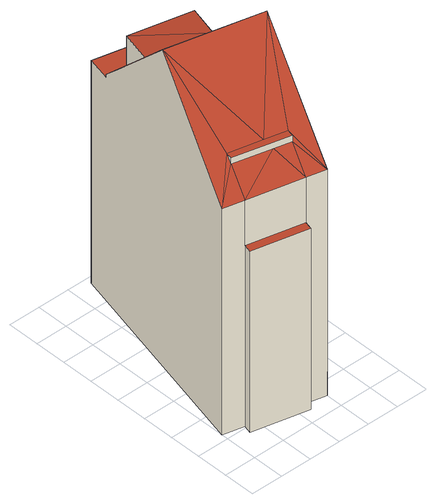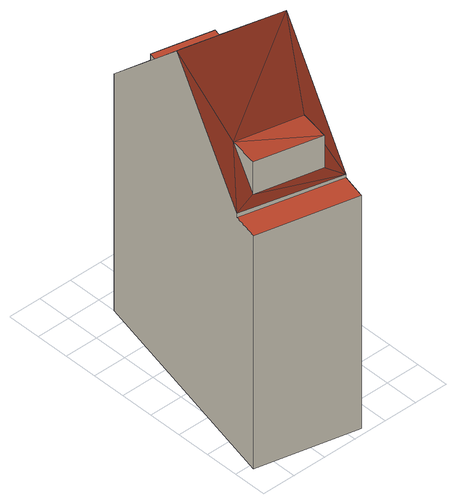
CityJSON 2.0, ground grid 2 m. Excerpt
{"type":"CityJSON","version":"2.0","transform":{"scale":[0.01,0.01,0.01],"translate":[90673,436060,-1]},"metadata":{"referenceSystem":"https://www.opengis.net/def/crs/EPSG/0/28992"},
"CityObjects":{
"building1":{"type":"Building","attributes":{"measuredHeight":20.97,"yearOfConstruction":1929,"LAAGSTE_BOUWLAAG":-1,"AANTAL_BOUWLAGEN":6,"AANTAL_ADRESSEN":2,"WIJK":"Delfshaven","PANDSOORT":"Tussenpand","BUURT":"Nieuwe Westen","HOOGSTE_BOUWLAAG":4},"address":[{"CountryName":"Nederland","LocalityName":"Rotterdam","ThoroughfareNumber":"359-359","ThoroughfareName":"Rochussenstraat","PostalCode":"3023DJ"}],"children":["building1-1","building1-2"],"geometry":[{"type":"Solid","lod":"2","boundaries":[[[[0,1,2]],[[0,3,4,5,6,1]],[[7,5,4]],[[3,0,2,8,7,4]],[[9,10,11]],[[12,13,14]],[[14,10,9,12]],[[13,9,11]],[[13,12,9]],[[15,16,17,18,19,20,21]],[[22,23,24,25]],[[21,26,27,15]],[[28,29,25,30]],[[29,31,32,22,25]],[[28,30,33,18,17]],[[34,24,23,35]],[[36,37,38,39]],[[26,38,37,32,31,40,27]],[[19,36,39,20]],[[30,34,35,33]],[[14,15,27]],[[27,40,11]],[[14,13,15]],[[27,11,10]],[[14,27,10]],[[13,11,40]],[[13,40,16]],[[13,16,15]],[[8,16,40]],[[8,2,16]],[[1,17,2]],[[29,5,31]],[[40,31,7]],[[28,17,1]],[[6,29,28]],[[7,31,5]],[[6,28,1]],[[8,40,7]],[[17,16,2]],[[6,5,29]],[[25,24,34,30]],[[38,26,21,20,39]],[[18,33,35,23,22,32,37,36,19]]]],"semantics":{"surfaces":[{"type":"WallSurface"},{"type":"RoofSurface"},{"type":"GroundSurface"}],"values":[[0,0,0,1,0,0,0,1,1,0,0,0,0,0,0,0,0,0,0,0,1,1,1,1,1,1,1,1,1,1,1,1,1,1,1,1,1,1,1,1,1,1,2]]}}]},
"building1-1":{"type":"BuildingInstallation","parents":["building1"],"geometry":[{"type":"MultiSurface","lod":"2","boundaries":[[[9,10,11]],[[12,13,14]],[[14,10,9,12]],[[13,12,9]],[[13,9,11]]],"semantics":{"surfaces":[{"type":"WallSurface"},{"type":"RoofSurface"}],"values":[0,0,0,1,1]}}]},
"building1-2":{"type":"BuildingInstallation","parents":["building1"],"geometry":[{"type":"MultiSurface","lod":"2","boundaries":[[[0,1,2]],[[0,3,4,5,6,1]],[[7,5,4]],[[3,0,2,8,7,4]]],"semantics":{"surfaces":[{"type":"WallSurface"},{"type":"RoofSurface"}],"values":[0,0,0,1]}}]}
},
"vertices":[
[511,269,1752],[511,269,1710],[521,312,1752],[403,295,1752],[162,351,1752],[162,351,1712],[403,295,1710],[172,392,1752],[380,344,1752],[368,1347,1823],[368,1347,1619],[326,1162,1812],[755,1259,1823],[713,1074,1812],[755,1259,1619],[875,1274,1576],[741,705,2173],[600,106,1574],[600,106,76],[911,1428,76],[911,1428,1551],[875,1274,1551],[132,213,76],[120,162,76],[120,162,1275],[132,213,1275],[287,1413,1551],[287,1413,1571],[479,134,1574],[132,213,1574],[479,134,1275],[2,243,1574],[2,243,76],[479,134,76],[467,82,1275],[467,82,76],[323,1562,76],[322,1556,76],[322,1556,1551],[323,1562,1551],[148,841,2173]
]}
